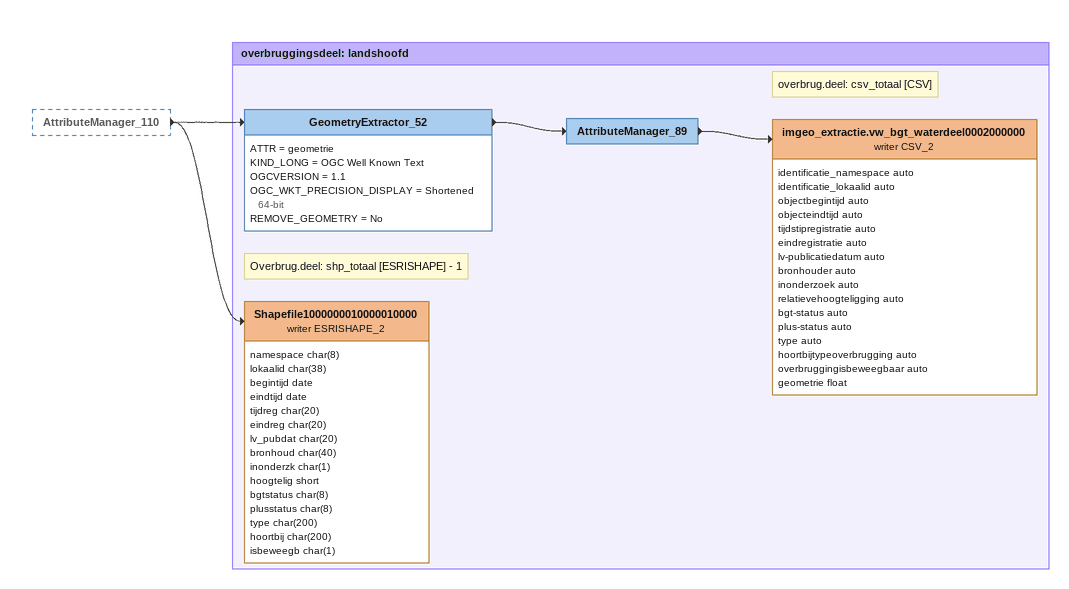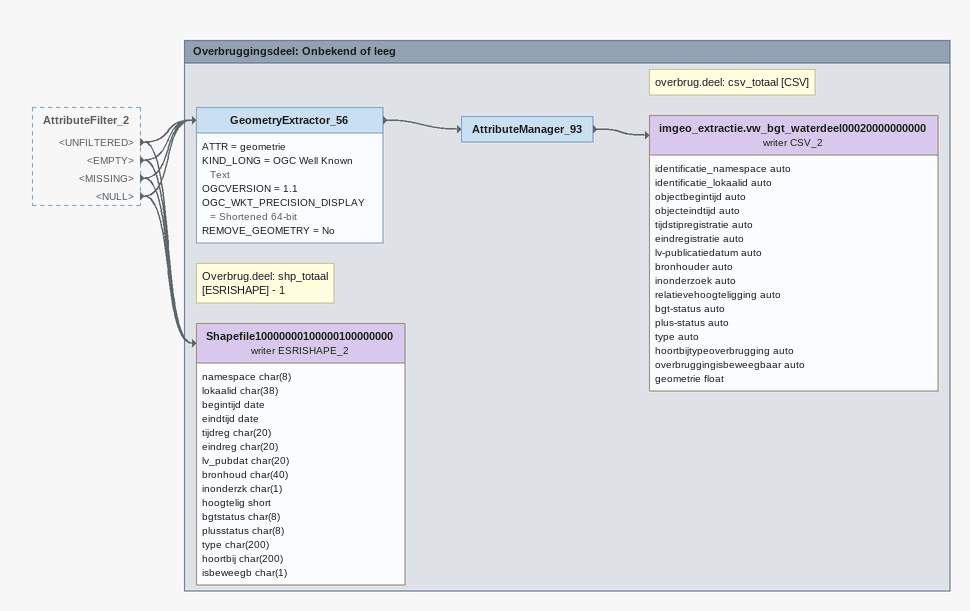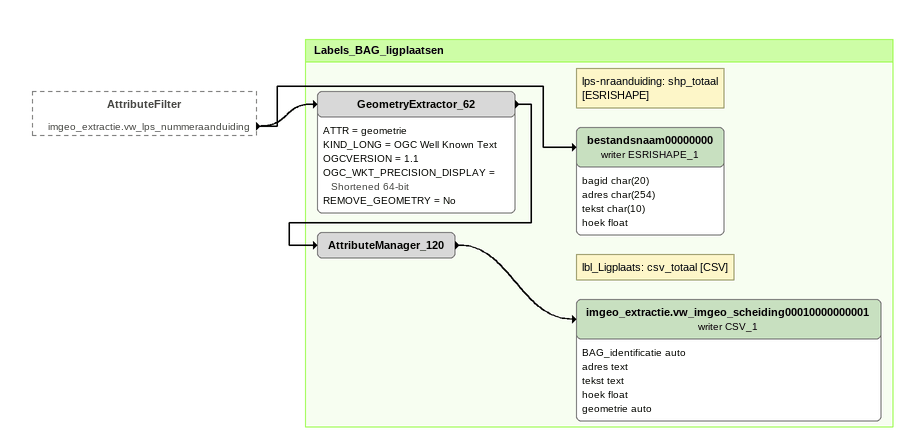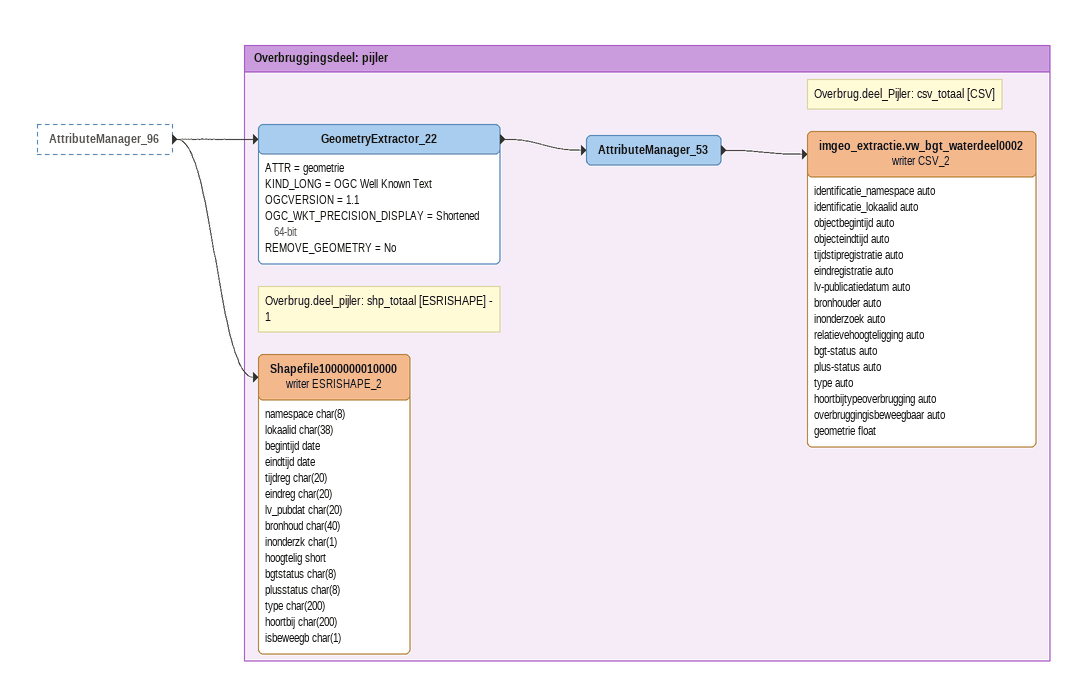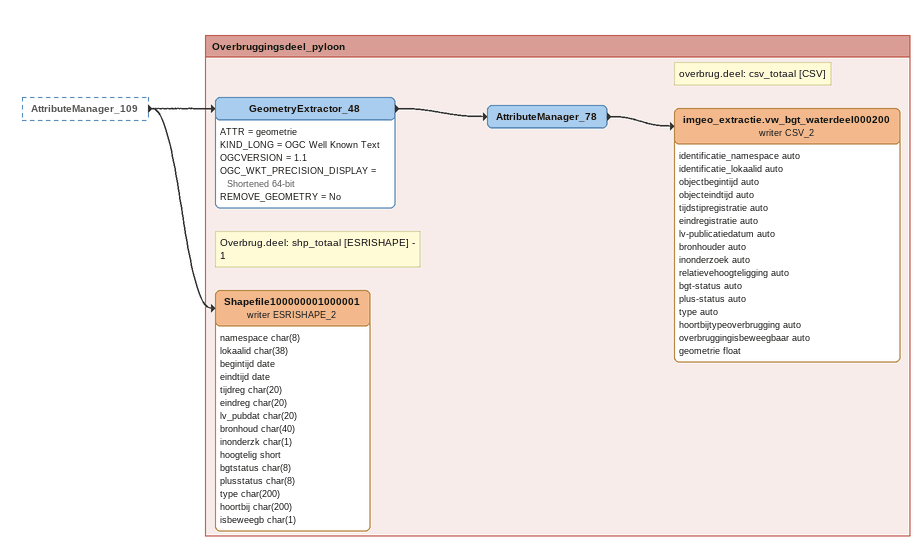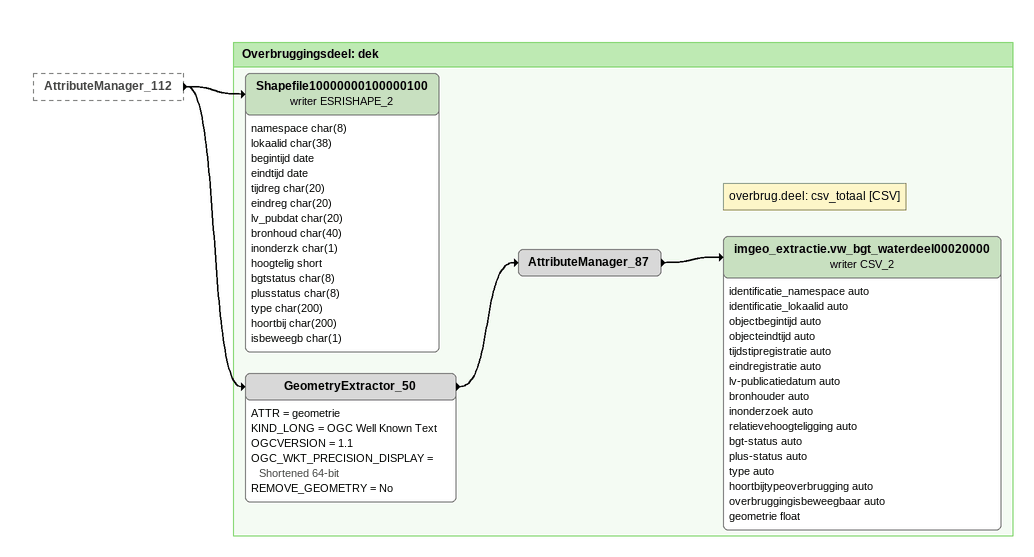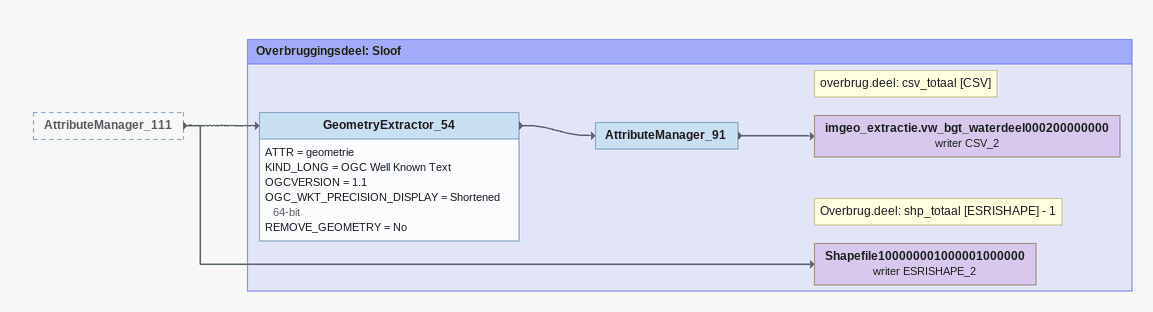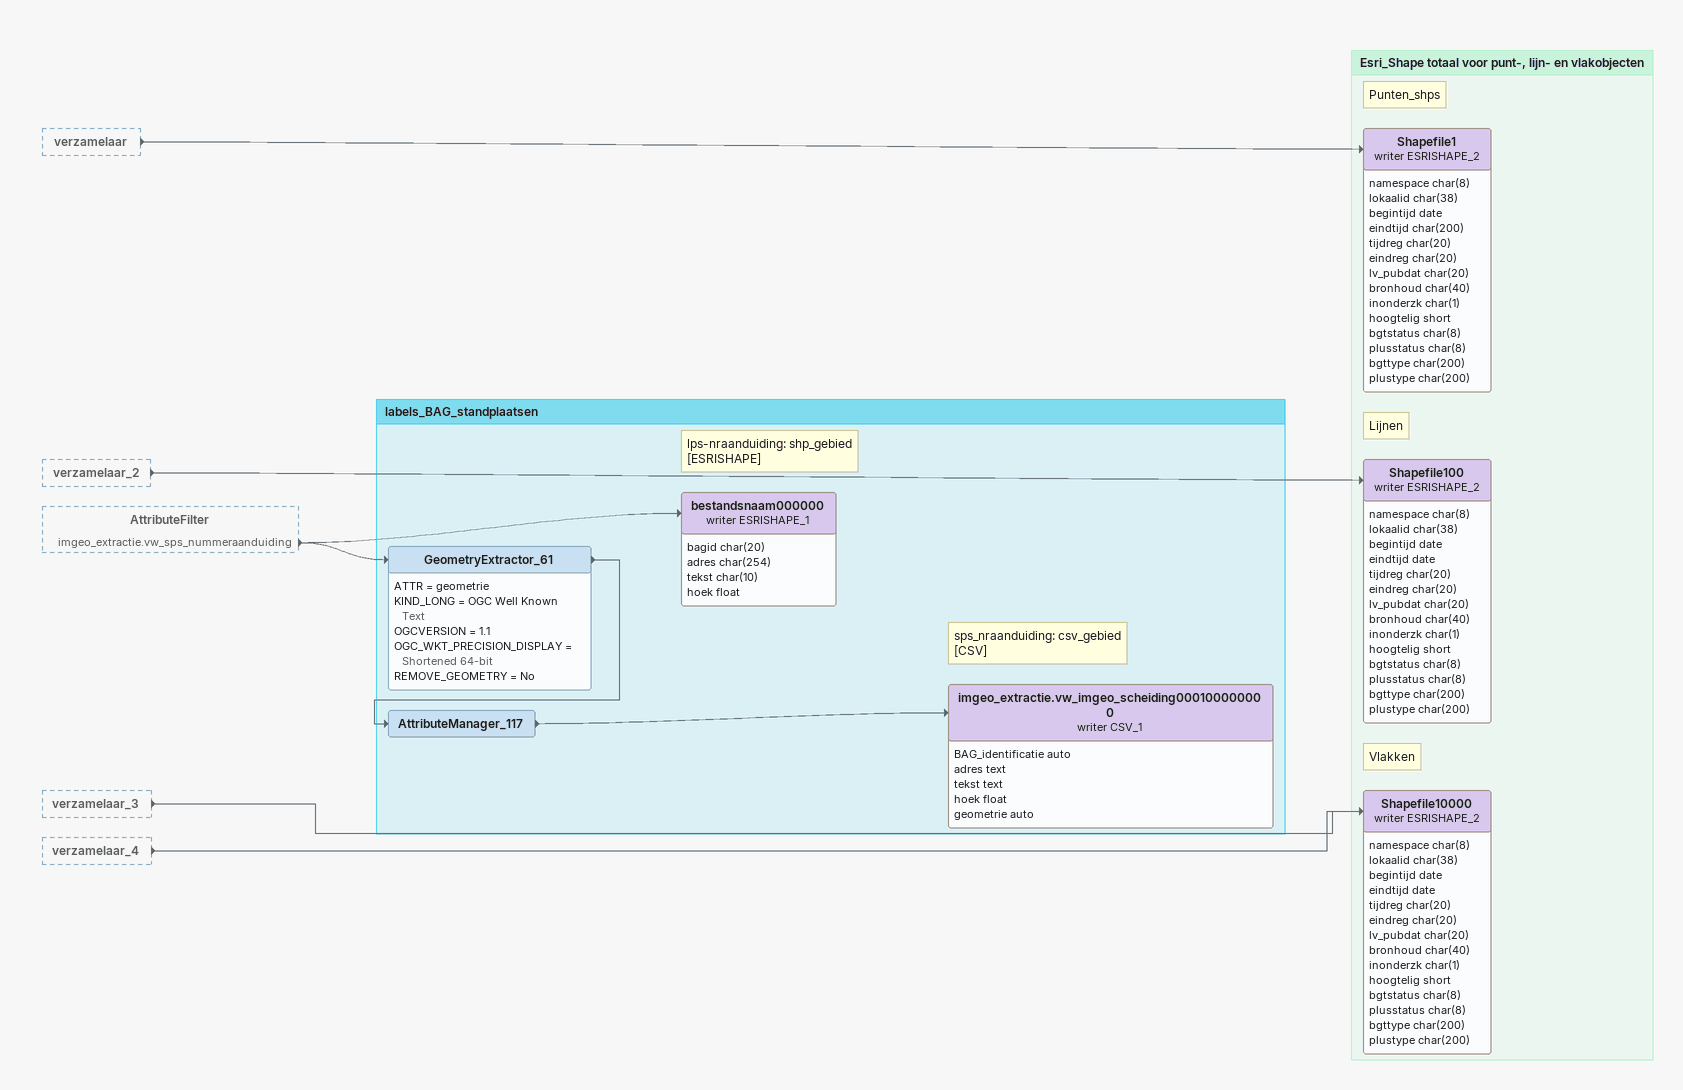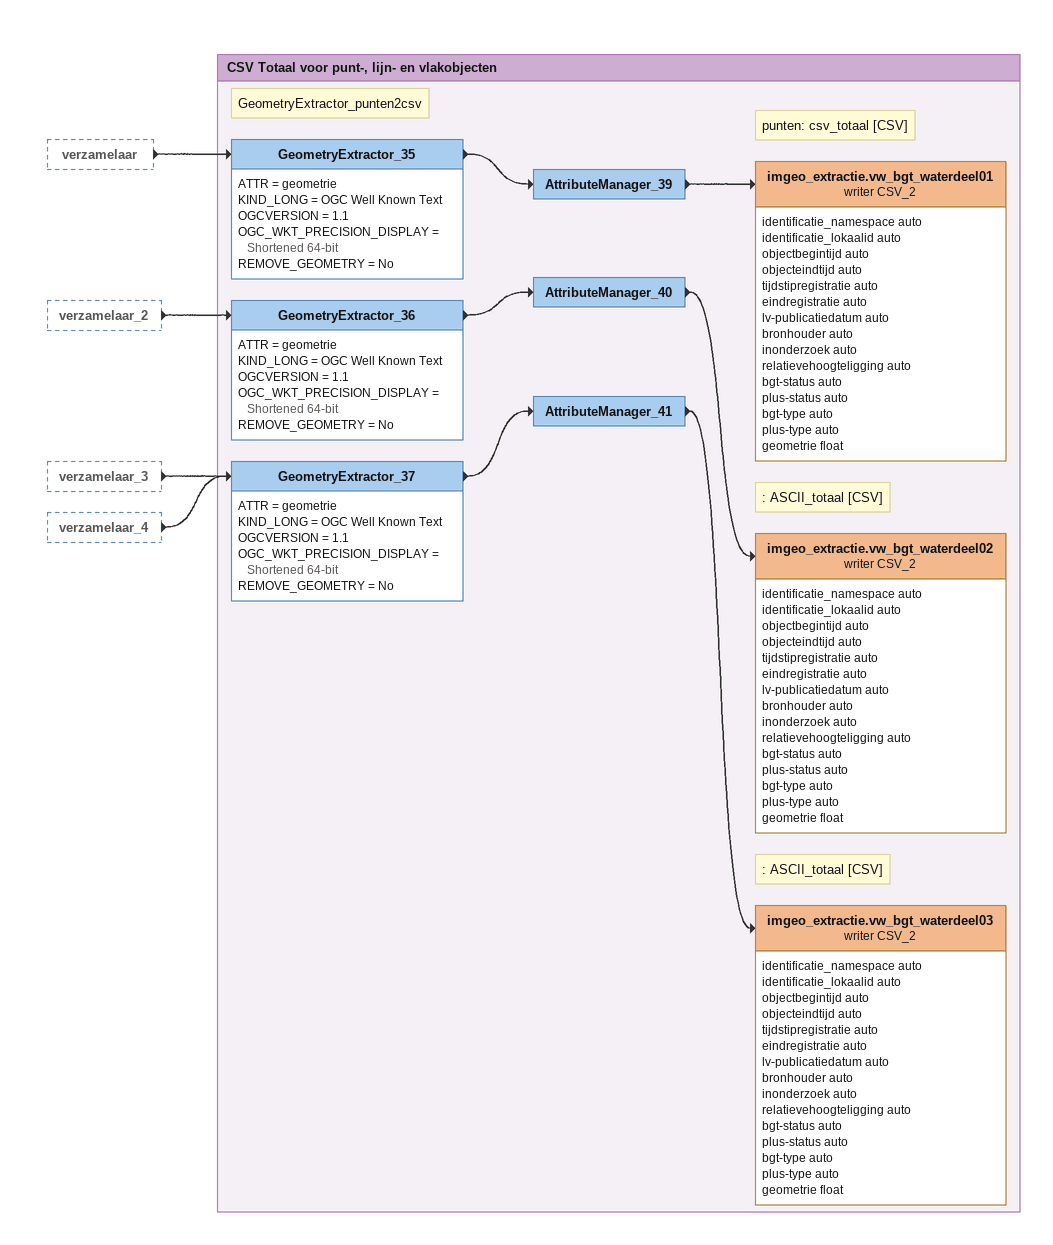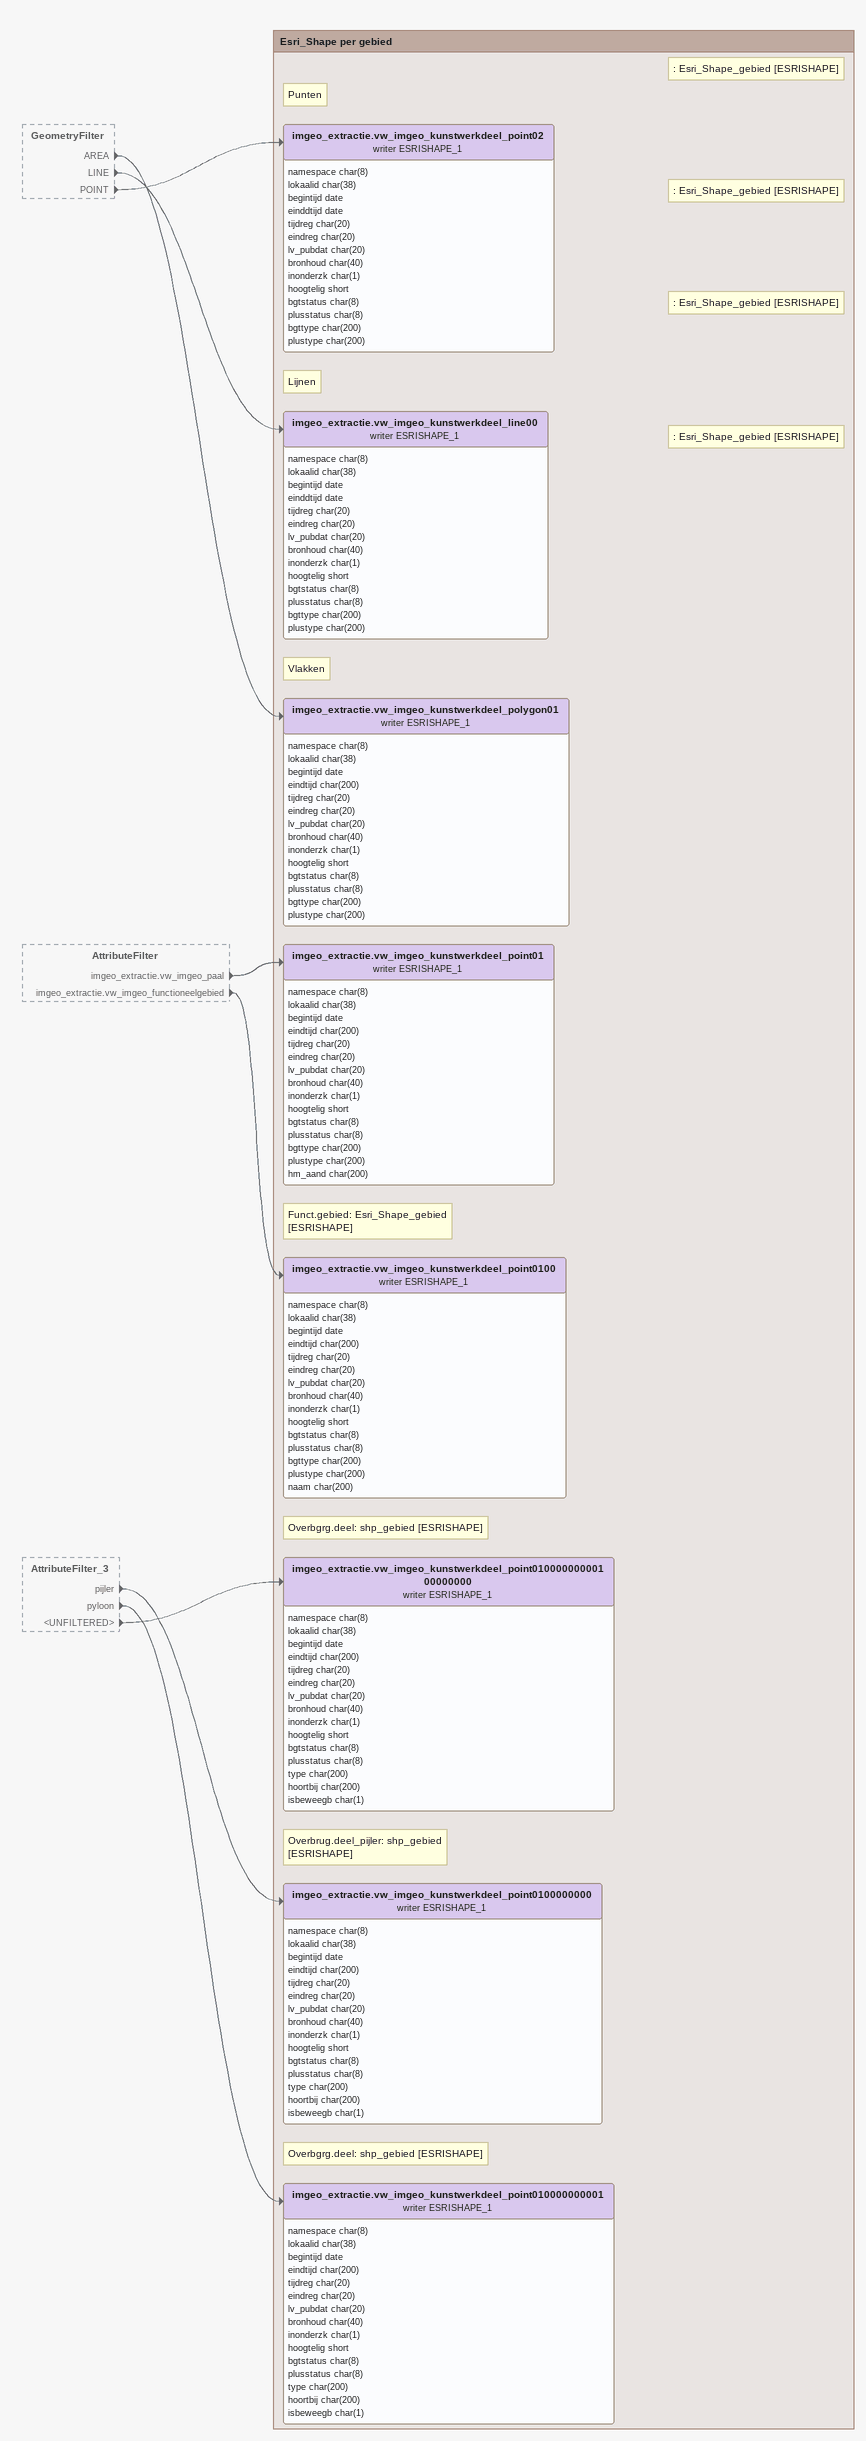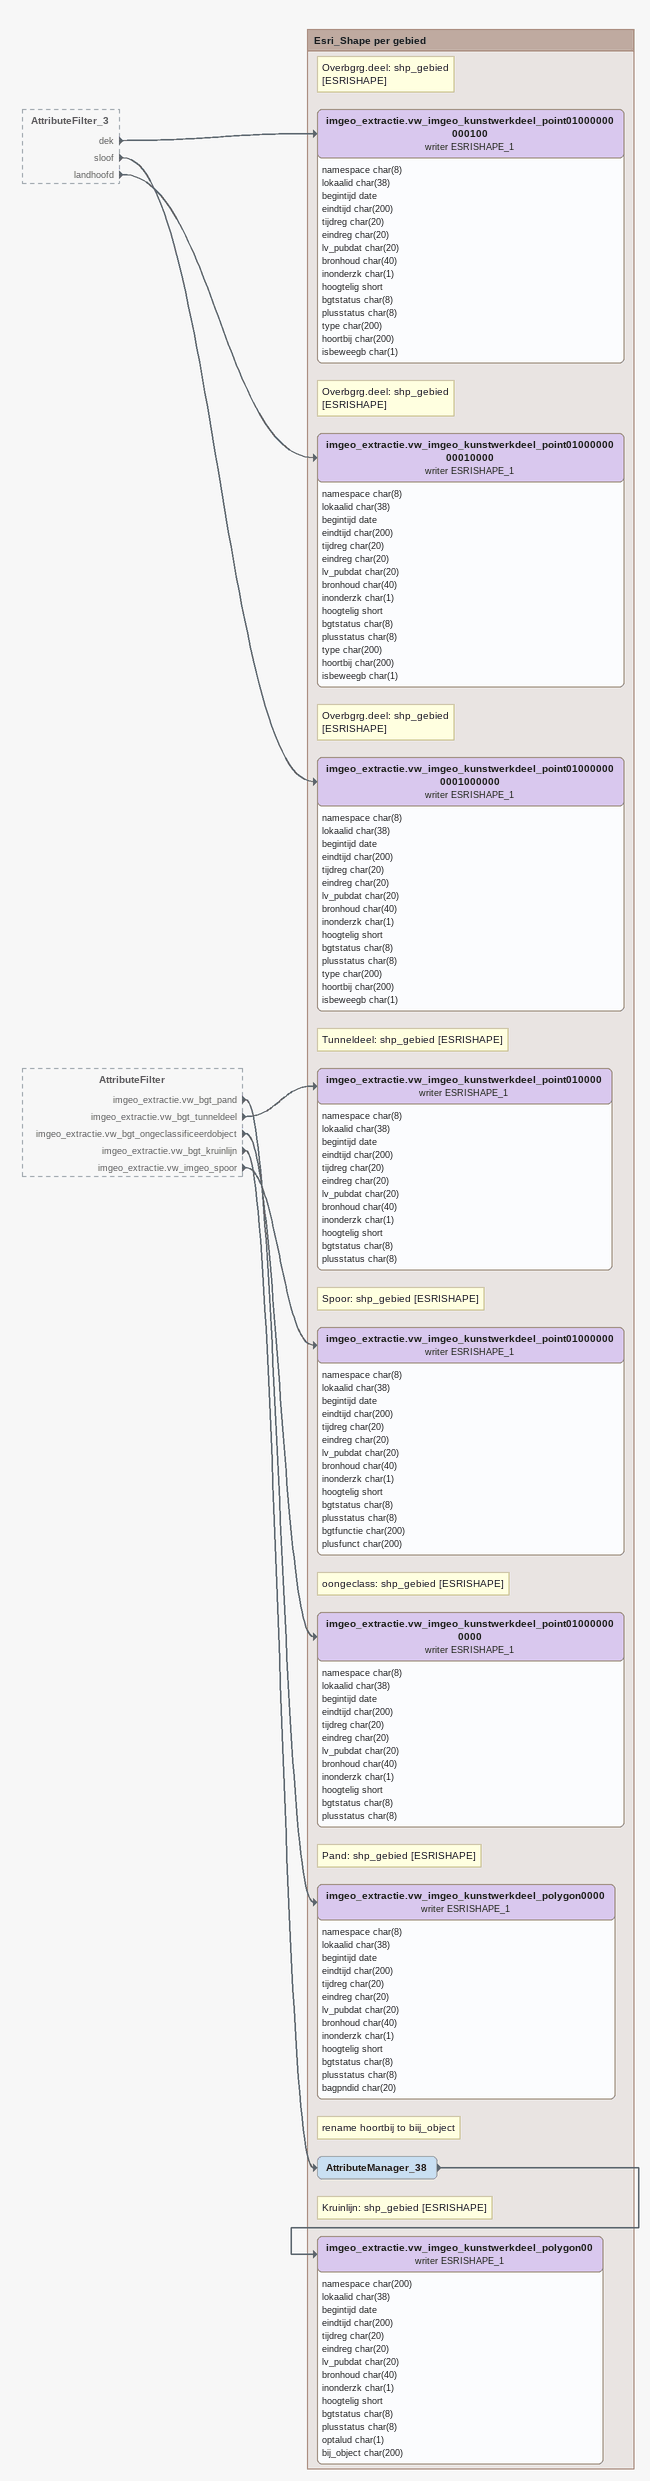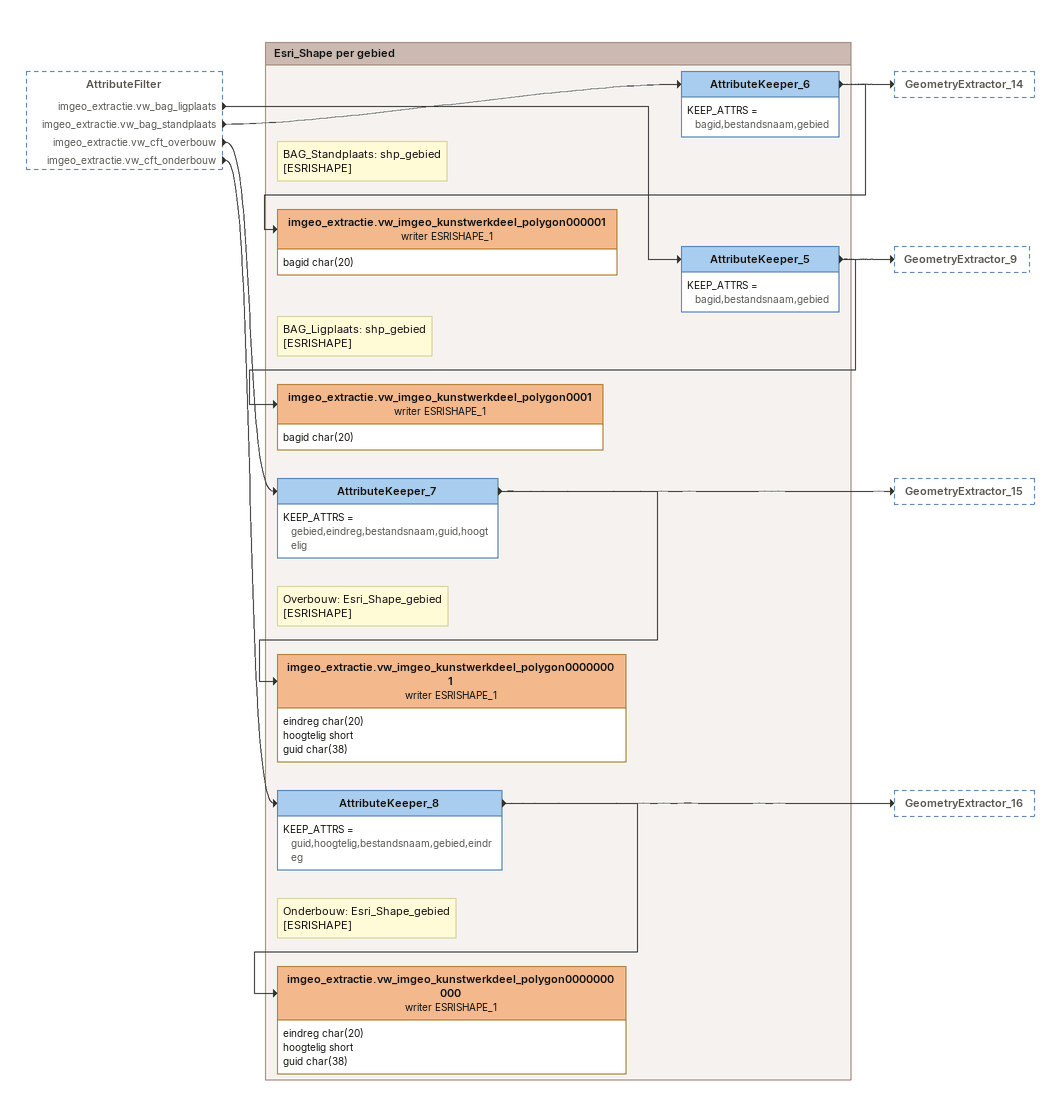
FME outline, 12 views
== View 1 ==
AttributeManager_110 [outside]
    -> GeometryExtractor_52
    -> Shapefile1000000010000010000 (writer ESRISHAPE_2)

Bookmark: overbruggingsdeel: landshoofd
GeometryExtractor_52
    ATTR = geometrie
    KIND_LONG = OGC Well Known Text
    OGCVERSION = 1.1
    OGC_WKT_PRECISION_DISPLAY = Shortened 64-bit
    REMOVE_GEOMETRY = No
    -> AttributeManager_89
AttributeManager_89
    -> imgeo_extractie.vw_bgt_waterdeel0002000000 (writer CSV_2)
Note: overbrug.deel: csv_totaal [CSV]
imgeo_extractie.vw_bgt_waterdeel0002000000 (writer CSV_2)
    attributes: identificatie_namespace auto, identificatie_lokaalid auto, objectbegintijd auto, objecteindtijd auto, tijdstipregistratie auto, eindregistratie auto, lv-publicatiedatum auto, bronhouder auto, inonderzoek auto, relatievehoogteligging auto, bgt-status auto, plus-status auto, type auto, hoortbijtypeoverbrugging auto, overbruggingisbeweegbaar auto, geometrie float
Note: Overbrug.deel: shp_totaal [ESRISHAPE] - 1
Shapefile1000000010000010000 (writer ESRISHAPE_2)
    attributes: namespace char(8), lokaalid char(38), begintijd date, eindtijd date, tijdreg char(20), eindreg char(20), lv_pubdat char(20), bronhoud char(40), inonderzk char(1), hoogtelig short, bgtstatus char(8), plusstatus char(8), type char(200), hoortbij char(200), isbeweegb char(1)

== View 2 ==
AttributeFilter_2 [outside]
    <UNFILTERED> -> GeometryExtractor_56
    <UNFILTERED> -> Shapefile10000000100000100000000 (writer ESRISHAPE_2)
    <EMPTY> -> Shapefile10000000100000100000000 (writer ESRISHAPE_2)
    <EMPTY> -> GeometryExtractor_56
    <MISSING> -> Shapefile10000000100000100000000 (writer ESRISHAPE_2)
    <MISSING> -> GeometryExtractor_56
    <NULL> -> Shapefile10000000100000100000000 (writer ESRISHAPE_2)
    <NULL> -> GeometryExtractor_56

Bookmark: Overbruggingsdeel: Onbekend of leeg
GeometryExtractor_56
    ATTR = geometrie
    KIND_LONG = OGC Well Known Text
    OGCVERSION = 1.1
    OGC_WKT_PRECISION_DISPLAY = Shortened 64-bit
    REMOVE_GEOMETRY = No
    -> AttributeManager_93
AttributeManager_93
    -> imgeo_extractie.vw_bgt_waterdeel00020000000000 (writer CSV_2)
Note: overbrug.deel: csv_totaal [CSV]
imgeo_extractie.vw_bgt_waterdeel00020000000000 (writer CSV_2)
    attributes: identificatie_namespace auto, identificatie_lokaalid auto, objectbegintijd auto, objecteindtijd auto, tijdstipregistratie auto, eindregistratie auto, lv-publicatiedatum auto, bronhouder auto, inonderzoek auto, relatievehoogteligging auto, bgt-status auto, plus-status auto, type auto, hoortbijtypeoverbrugging auto, overbruggingisbeweegbaar auto, geometrie float
Note: Overbrug.deel: shp_totaal [ESRISHAPE] - 1
Shapefile10000000100000100000000 (writer ESRISHAPE_2)
    attributes: namespace char(8), lokaalid char(38), begintijd date, eindtijd date, tijdreg char(20), eindreg char(20), lv_pubdat char(20), bronhoud char(40), inonderzk char(1), hoogtelig short, bgtstatus char(8), plusstatus char(8), type char(200), hoortbij char(200), isbeweegb char(1)

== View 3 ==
AttributeFilter [outside]
    imgeo_extractie.vw_lps_nummeraanduiding -> GeometryExtractor_62
    imgeo_extractie.vw_lps_nummeraanduiding -> bestandsnaam00000000 (writer ESRISHAPE_1)

Bookmark: Labels_BAG_ligplaatsen
GeometryExtractor_62
    ATTR = geometrie
    KIND_LONG = OGC Well Known Text
    OGCVERSION = 1.1
    OGC_WKT_PRECISION_DISPLAY = Shortened 64-bit
    REMOVE_GEOMETRY = No
    -> AttributeManager_120
AttributeManager_120
    -> imgeo_extractie.vw_imgeo_scheiding00010000000001 (writer CSV_1)
Note: lbl_Ligplaats: csv_totaal [CSV]
imgeo_extractie.vw_imgeo_scheiding00010000000001 (writer CSV_1)
    attributes: BAG_identificatie auto, adres text, tekst text, hoek float, geometrie auto
Note: lps-nraanduiding: shp_totaal [ESRISHAPE]
bestandsnaam00000000 (writer ESRISHAPE_1)
    attributes: bagid char(20), adres char(254), tekst char(10), hoek float

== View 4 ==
AttributeManager_96 [outside]
    -> GeometryExtractor_22
    -> Shapefile1000000010000 (writer ESRISHAPE_2)

Bookmark: Overbruggingsdeel: pijler
GeometryExtractor_22
    ATTR = geometrie
    KIND_LONG = OGC Well Known Text
    OGCVERSION = 1.1
    OGC_WKT_PRECISION_DISPLAY = Shortened 64-bit
    REMOVE_GEOMETRY = No
    -> AttributeManager_53
AttributeManager_53
    -> imgeo_extractie.vw_bgt_waterdeel0002 (writer CSV_2)
Note: Overbrug.deel_Pijler: csv_totaal [CSV]
imgeo_extractie.vw_bgt_waterdeel0002 (writer CSV_2)
    attributes: identificatie_namespace auto, identificatie_lokaalid auto, objectbegintijd auto, objecteindtijd auto, tijdstipregistratie auto, eindregistratie auto, lv-publicatiedatum auto, bronhouder auto, inonderzoek auto, relatievehoogteligging auto, bgt-status auto, plus-status auto, type auto, hoortbijtypeoverbrugging auto, overbruggingisbeweegbaar auto, geometrie float
Note: Overbrug.deel_pijler: shp_totaal [ESRISHAPE] - 1
Shapefile1000000010000 (writer ESRISHAPE_2)
    attributes: namespace char(8), lokaalid char(38), begintijd date, eindtijd date, tijdreg char(20), eindreg char(20), lv_pubdat char(20), bronhoud char(40), inonderzk char(1), hoogtelig short, bgtstatus char(8), plusstatus char(8), type char(200), hoortbij char(200), isbeweegb char(1)

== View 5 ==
AttributeManager_109 [outside]
    -> GeometryExtractor_48
    -> Shapefile100000001000001 (writer ESRISHAPE_2)

Bookmark: Overbruggingsdeel_pyloon
GeometryExtractor_48
    ATTR = geometrie
    KIND_LONG = OGC Well Known Text
    OGCVERSION = 1.1
    OGC_WKT_PRECISION_DISPLAY = Shortened 64-bit
    REMOVE_GEOMETRY = No
    -> AttributeManager_78
AttributeManager_78
    -> imgeo_extractie.vw_bgt_waterdeel000200 (writer CSV_2)
Note: overbrug.deel: csv_totaal [CSV]
imgeo_extractie.vw_bgt_waterdeel000200 (writer CSV_2)
    attributes: identificatie_namespace auto, identificatie_lokaalid auto, objectbegintijd auto, objecteindtijd auto, tijdstipregistratie auto, eindregistratie auto, lv-publicatiedatum auto, bronhouder auto, inonderzoek auto, relatievehoogteligging auto, bgt-status auto, plus-status auto, type auto, hoortbijtypeoverbrugging auto, overbruggingisbeweegbaar auto, geometrie float
Note: Overbrug.deel: shp_totaal [ESRISHAPE] - 1
Shapefile100000001000001 (writer ESRISHAPE_2)
    attributes: namespace char(8), lokaalid char(38), begintijd date, eindtijd date, tijdreg char(20), eindreg char(20), lv_pubdat char(20), bronhoud char(40), inonderzk char(1), hoogtelig short, bgtstatus char(8), plusstatus char(8), type char(200), hoortbij char(200), isbeweegb char(1)

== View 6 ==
AttributeManager_112 [outside]
    -> GeometryExtractor_50
    -> Shapefile10000000100000100 (writer ESRISHAPE_2)

Bookmark: Overbruggingsdeel: dek
Shapefile10000000100000100 (writer ESRISHAPE_2)
    attributes: namespace char(8), lokaalid char(38), begintijd date, eindtijd date, tijdreg char(20), eindreg char(20), lv_pubdat char(20), bronhoud char(40), inonderzk char(1), hoogtelig short, bgtstatus char(8), plusstatus char(8), type char(200), hoortbij char(200), isbeweegb char(1)
GeometryExtractor_50
    ATTR = geometrie
    KIND_LONG = OGC Well Known Text
    OGCVERSION = 1.1
    OGC_WKT_PRECISION_DISPLAY = Shortened 64-bit
    REMOVE_GEOMETRY = No
    -> AttributeManager_87
AttributeManager_87
    -> imgeo_extractie.vw_bgt_waterdeel00020000 (writer CSV_2)
Note: overbrug.deel: csv_totaal [CSV]
imgeo_extractie.vw_bgt_waterdeel00020000 (writer CSV_2)
    attributes: identificatie_namespace auto, identificatie_lokaalid auto, objectbegintijd auto, objecteindtijd auto, tijdstipregistratie auto, eindregistratie auto, lv-publicatiedatum auto, bronhouder auto, inonderzoek auto, relatievehoogteligging auto, bgt-status auto, plus-status auto, type auto, hoortbijtypeoverbrugging auto, overbruggingisbeweegbaar auto, geometrie float

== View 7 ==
AttributeManager_111 [outside]
    -> GeometryExtractor_54
    -> Shapefile100000001000001000000 (writer ESRISHAPE_2)

Bookmark: Overbruggingsdeel: Sloof
GeometryExtractor_54
    ATTR = geometrie
    KIND_LONG = OGC Well Known Text
    OGCVERSION = 1.1
    OGC_WKT_PRECISION_DISPLAY = Shortened 64-bit
    REMOVE_GEOMETRY = No
    -> AttributeManager_91
AttributeManager_91
    -> imgeo_extractie.vw_bgt_waterdeel000200000000 (writer CSV_2)
Note: overbrug.deel: csv_totaal [CSV]
imgeo_extractie.vw_bgt_waterdeel000200000000 (writer CSV_2)
Note: Overbrug.deel: shp_totaal [ESRISHAPE] - 1
Shapefile100000001000001000000 (writer ESRISHAPE_2)

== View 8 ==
verzamelaar [outside]
    -> Shapefile1 (writer ESRISHAPE_2)
verzamelaar_2 [outside]
    -> Shapefile100 (writer ESRISHAPE_2)
AttributeFilter [outside]
    imgeo_extractie.vw_sps_nummeraanduiding -> bestandsnaam000000 (writer ESRISHAPE_1)
    imgeo_extractie.vw_sps_nummeraanduiding -> GeometryExtractor_61
verzamelaar_3 [outside]
    -> Shapefile10000 (writer ESRISHAPE_2)
verzamelaar_4 [outside]
    -> Shapefile10000 (writer ESRISHAPE_2)

Bookmark: Esri_Shape totaal voor punt-, lijn- en vlakobjecten
Note: Punten_shps
Shapefile1 (writer ESRISHAPE_2)
    attributes: namespace char(8), lokaalid char(38), begintijd date, eindtijd char(200), tijdreg char(20), eindreg char(20), lv_pubdat char(20), bronhoud char(40), inonderzk char(1), hoogtelig short, bgtstatus char(8), plusstatus char(8), bgttype char(200), plustype char(200)
Note: Lijnen
Shapefile100 (writer ESRISHAPE_2)
    attributes: namespace char(8), lokaalid char(38), begintijd date, eindtijd date, tijdreg char(20), eindreg char(20), lv_pubdat char(20), bronhoud char(40), inonderzk char(1), hoogtelig short, bgtstatus char(8), plusstatus char(8), bgttype char(200), plustype char(200)
Note: Vlakken
Shapefile10000 (writer ESRISHAPE_2)
    attributes: namespace char(8), lokaalid char(38), begintijd date, eindtijd date, tijdreg char(20), eindreg char(20), lv_pubdat char(20), bronhoud char(40), inonderzk char(1), hoogtelig short, bgtstatus char(8), plusstatus char(8), bgttype char(200), plustype char(200)

Bookmark: labels_BAG_standplaatsen
Note: lps-nraanduiding: shp_gebied [ESRISHAPE]
bestandsnaam000000 (writer ESRISHAPE_1)
    attributes: bagid char(20), adres char(254), tekst char(10), hoek float
GeometryExtractor_61
    ATTR = geometrie
    KIND_LONG = OGC Well Known Text
    OGCVERSION = 1.1
    OGC_WKT_PRECISION_DISPLAY = Shortened 64-bit
    REMOVE_GEOMETRY = No
    -> AttributeManager_117
AttributeManager_117
    -> imgeo_extractie.vw_imgeo_scheiding000100000000 (writer CSV_1)
Note: sps_nraanduiding: csv_gebied [CSV]
imgeo_extractie.vw_imgeo_scheiding000100000000 (writer CSV_1)
    attributes: BAG_identificatie auto, adres text, tekst text, hoek float, geometrie auto

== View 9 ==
verzamelaar [outside]
    -> GeometryExtractor_35
verzamelaar_2 [outside]
    -> GeometryExtractor_36
verzamelaar_3 [outside]
    -> GeometryExtractor_37
verzamelaar_4 [outside]
    -> GeometryExtractor_37

Bookmark: CSV Totaal voor punt-, lijn- en vlakobjecten
Note: GeometryExtractor_punten2csv
GeometryExtractor_35
    ATTR = geometrie
    KIND_LONG = OGC Well Known Text
    OGCVERSION = 1.1
    OGC_WKT_PRECISION_DISPLAY = Shortened 64-bit
    REMOVE_GEOMETRY = No
    -> AttributeManager_39
AttributeManager_39
    -> imgeo_extractie.vw_bgt_waterdeel01 (writer CSV_2)
Note: punten: csv_totaal [CSV]
imgeo_extractie.vw_bgt_waterdeel01 (writer CSV_2)
    attributes: identificatie_namespace auto, identificatie_lokaalid auto, objectbegintijd auto, objecteindtijd auto, tijdstipregistratie auto, eindregistratie auto, lv-publicatiedatum auto, bronhouder auto, inonderzoek auto, relatievehoogteligging auto, bgt-status auto, plus-status auto, bgt-type auto, plus-type auto, geometrie float
GeometryExtractor_36
    ATTR = geometrie
    KIND_LONG = OGC Well Known Text
    OGCVERSION = 1.1
    OGC_WKT_PRECISION_DISPLAY = Shortened 64-bit
    REMOVE_GEOMETRY = No
    -> AttributeManager_40
AttributeManager_40
    -> imgeo_extractie.vw_bgt_waterdeel02 (writer CSV_2)
Note: : ASCII_totaal [CSV]
imgeo_extractie.vw_bgt_waterdeel02 (writer CSV_2)
    attributes: identificatie_namespace auto, identificatie_lokaalid auto, objectbegintijd auto, objecteindtijd auto, tijdstipregistratie auto, eindregistratie auto, lv-publicatiedatum auto, bronhouder auto, inonderzoek auto, relatievehoogteligging auto, bgt-status auto, plus-status auto, bgt-type auto, plus-type auto, geometrie float
GeometryExtractor_37
    ATTR = geometrie
    KIND_LONG = OGC Well Known Text
    OGCVERSION = 1.1
    OGC_WKT_PRECISION_DISPLAY = Shortened 64-bit
    REMOVE_GEOMETRY = No
    -> AttributeManager_41
AttributeManager_41
    -> imgeo_extractie.vw_bgt_waterdeel03 (writer CSV_2)
Note: : ASCII_totaal [CSV]
imgeo_extractie.vw_bgt_waterdeel03 (writer CSV_2)
    attributes: identificatie_namespace auto, identificatie_lokaalid auto, objectbegintijd auto, objecteindtijd auto, tijdstipregistratie auto, eindregistratie auto, lv-publicatiedatum auto, bronhouder auto, inonderzoek auto, relatievehoogteligging auto, bgt-status auto, plus-status auto, bgt-type auto, plus-type auto, geometrie float

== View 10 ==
GeometryFilter [outside]
    AREA -> imgeo_extractie.vw_imgeo_kunstwerkdeel_polygon01 (writer ESRISHAPE_1)
    LINE -> imgeo_extractie.vw_imgeo_kunstwerkdeel_line00 (writer ESRISHAPE_1)
    POINT -> imgeo_extractie.vw_imgeo_kunstwerkdeel_point02 (writer ESRISHAPE_1)
AttributeFilter [outside]
    imgeo_extractie.vw_imgeo_paal -> imgeo_extractie.vw_imgeo_kunstwerkdeel_point01 (writer ESRISHAPE_1)
    imgeo_extractie.vw_imgeo_functioneelgebied -> imgeo_extractie.vw_imgeo_kunstwerkdeel_point0100 (writer ESRISHAPE_1)
AttributeFilter_3 [outside]
    pijler -> imgeo_extractie.vw_imgeo_kunstwerkdeel_point0100000000 (writer ESRISHAPE_1)
    pyloon -> imgeo_extractie.vw_imgeo_kunstwerkdeel_point010000000001 (writer ESRISHAPE_1)
    <UNFILTERED> -> imgeo_extractie.vw_imgeo_kunstwerkdeel_point01000000000100000000 (writer ESRISHAPE_1)

Bookmark: Esri_Shape per gebied
Note: : Esri_Shape_gebied [ESRISHAPE]
imgeo_extractie.vw_imgeo_kunstwerkdeel_point01 (writer ESRISHAPE_1)
    attributes: namespace char(8), lokaalid char(38), begintijd date, eindtijd char(200), tijdreg char(20), eindreg char(20), lv_pubdat char(20), bronhoud char(40), inonderzk char(1), hoogtelig short, bgtstatus char(8), plusstatus char(8), bgttype char(200), plustype char(200), hm_aand char(200)
Note: Funct.gebied: Esri_Shape_gebied [ESRISHAPE]
imgeo_extractie.vw_imgeo_kunstwerkdeel_point0100 (writer ESRISHAPE_1)
    attributes: namespace char(8), lokaalid char(38), begintijd date, eindtijd char(200), tijdreg char(20), eindreg char(20), lv_pubdat char(20), bronhoud char(40), inonderzk char(1), hoogtelig short, bgtstatus char(8), plusstatus char(8), bgttype char(200), plustype char(200), naam char(200)
Note: Punten
Note: : Esri_Shape_gebied [ESRISHAPE]
imgeo_extractie.vw_imgeo_kunstwerkdeel_point02 (writer ESRISHAPE_1)
    attributes: namespace char(8), lokaalid char(38), begintijd date, einddtijd date, tijdreg char(20), eindreg char(20), lv_pubdat char(20), bronhoud char(40), inonderzk char(1), hoogtelig short, bgtstatus char(8), plusstatus char(8), bgttype char(200), plustype char(200)
Note: Lijnen
Note: : Esri_Shape_gebied [ESRISHAPE]
imgeo_extractie.vw_imgeo_kunstwerkdeel_line00 (writer ESRISHAPE_1)
    attributes: namespace char(8), lokaalid char(38), begintijd date, einddtijd date, tijdreg char(20), eindreg char(20), lv_pubdat char(20), bronhoud char(40), inonderzk char(1), hoogtelig short, bgtstatus char(8), plusstatus char(8), bgttype char(200), plustype char(200)
Note: Vlakken
Note: : Esri_Shape_gebied [ESRISHAPE]
imgeo_extractie.vw_imgeo_kunstwerkdeel_polygon01 (writer ESRISHAPE_1)
    attributes: namespace char(8), lokaalid char(38), begintijd date, eindtijd char(200), tijdreg char(20), eindreg char(20), lv_pubdat char(20), bronhoud char(40), inonderzk char(1), hoogtelig short, bgtstatus char(8), plusstatus char(8), bgttype char(200), plustype char(200)
Note: Overbgrg.deel: shp_gebied [ESRISHAPE]
imgeo_extractie.vw_imgeo_kunstwerkdeel_point01000000000100000000 (writer ESRISHAPE_1)
    attributes: namespace char(8), lokaalid char(38), begintijd date, eindtijd char(200), tijdreg char(20), eindreg char(20), lv_pubdat char(20), bronhoud char(40), inonderzk char(1), hoogtelig short, bgtstatus char(8), plusstatus char(8), type char(200), hoortbij char(200), isbeweegb char(1)
Note: Overbrug.deel_pijler: shp_gebied [ESRISHAPE]
imgeo_extractie.vw_imgeo_kunstwerkdeel_point0100000000 (writer ESRISHAPE_1)
    attributes: namespace char(8), lokaalid char(38), begintijd date, eindtijd char(200), tijdreg char(20), eindreg char(20), lv_pubdat char(20), bronhoud char(40), inonderzk char(1), hoogtelig short, bgtstatus char(8), plusstatus char(8), type char(200), hoortbij char(200), isbeweegb char(1)
Note: Overbgrg.deel: shp_gebied [ESRISHAPE]
imgeo_extractie.vw_imgeo_kunstwerkdeel_point010000000001 (writer ESRISHAPE_1)
    attributes: namespace char(8), lokaalid char(38), begintijd date, eindtijd char(200), tijdreg char(20), eindreg char(20), lv_pubdat char(20), bronhoud char(40), inonderzk char(1), hoogtelig short, bgtstatus char(8), plusstatus char(8), type char(200), hoortbij char(200), isbeweegb char(1)

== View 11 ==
AttributeFilter_3 [outside]
    dek -> imgeo_extractie.vw_imgeo_kunstwerkdeel_point01000000000100 (writer ESRISHAPE_1)
    sloof -> imgeo_extractie.vw_imgeo_kunstwerkdeel_point010000000001000000 (writer ESRISHAPE_1)
    landhoofd -> imgeo_extractie.vw_imgeo_kunstwerkdeel_point0100000000010000 (writer ESRISHAPE_1)
AttributeFilter [outside]
    imgeo_extractie.vw_bgt_pand -> imgeo_extractie.vw_imgeo_kunstwerkdeel_polygon0000 (writer ESRISHAPE_1)
    imgeo_extractie.vw_bgt_tunneldeel -> imgeo_extractie.vw_imgeo_kunstwerkdeel_point010000 (writer ESRISHAPE_1)
    imgeo_extractie.vw_bgt_ongeclassificeerdobject -> imgeo_extractie.vw_imgeo_kunstwerkdeel_point010000000000 (writer ESRISHAPE_1)
    imgeo_extractie.vw_bgt_kruinlijn -> AttributeManager_38
    imgeo_extractie.vw_imgeo_spoor -> imgeo_extractie.vw_imgeo_kunstwerkdeel_point01000000 (writer ESRISHAPE_1)

Bookmark: Esri_Shape per gebied
Note: Overbgrg.deel: shp_gebied [ESRISHAPE]
imgeo_extractie.vw_imgeo_kunstwerkdeel_point01000000000100 (writer ESRISHAPE_1)
    attributes: namespace char(8), lokaalid char(38), begintijd date, eindtijd char(200), tijdreg char(20), eindreg char(20), lv_pubdat char(20), bronhoud char(40), inonderzk char(1), hoogtelig short, bgtstatus char(8), plusstatus char(8), type char(200), hoortbij char(200), isbeweegb char(1)
Note: Overbgrg.deel: shp_gebied [ESRISHAPE]
imgeo_extractie.vw_imgeo_kunstwerkdeel_point0100000000010000 (writer ESRISHAPE_1)
    attributes: namespace char(8), lokaalid char(38), begintijd date, eindtijd char(200), tijdreg char(20), eindreg char(20), lv_pubdat char(20), bronhoud char(40), inonderzk char(1), hoogtelig short, bgtstatus char(8), plusstatus char(8), type char(200), hoortbij char(200), isbeweegb char(1)
Note: Overbgrg.deel: shp_gebied [ESRISHAPE]
imgeo_extractie.vw_imgeo_kunstwerkdeel_point010000000001000000 (writer ESRISHAPE_1)
    attributes: namespace char(8), lokaalid char(38), begintijd date, eindtijd char(200), tijdreg char(20), eindreg char(20), lv_pubdat char(20), bronhoud char(40), inonderzk char(1), hoogtelig short, bgtstatus char(8), plusstatus char(8), type char(200), hoortbij char(200), isbeweegb char(1)
Note: Tunneldeel: shp_gebied [ESRISHAPE]
imgeo_extractie.vw_imgeo_kunstwerkdeel_point010000 (writer ESRISHAPE_1)
    attributes: namespace char(8), lokaalid char(38), begintijd date, eindtijd char(200), tijdreg char(20), eindreg char(20), lv_pubdat char(20), bronhoud char(40), inonderzk char(1), hoogtelig short, bgtstatus char(8), plusstatus char(8)
Note: Spoor: shp_gebied [ESRISHAPE]
imgeo_extractie.vw_imgeo_kunstwerkdeel_point01000000 (writer ESRISHAPE_1)
    attributes: namespace char(8), lokaalid char(38), begintijd date, eindtijd char(200), tijdreg char(20), eindreg char(20), lv_pubdat char(20), bronhoud char(40), inonderzk char(1), hoogtelig short, bgtstatus char(8), plusstatus char(8), bgtfunctie char(200), plusfunct char(200)
Note: oongeclass: shp_gebied [ESRISHAPE]
imgeo_extractie.vw_imgeo_kunstwerkdeel_point010000000000 (writer ESRISHAPE_1)
    attributes: namespace char(8), lokaalid char(38), begintijd date, eindtijd char(200), tijdreg char(20), eindreg char(20), lv_pubdat char(20), bronhoud char(40), inonderzk char(1), hoogtelig short, bgtstatus char(8), plusstatus char(8)
Note: Pand: shp_gebied [ESRISHAPE]
imgeo_extractie.vw_imgeo_kunstwerkdeel_polygon0000 (writer ESRISHAPE_1)
    attributes: namespace char(8), lokaalid char(38), begintijd date, eindtijd char(200), tijdreg char(20), eindreg char(20), lv_pubdat char(20), bronhoud char(40), inonderzk char(1), hoogtelig short, bgtstatus char(8), plusstatus char(8), bagpndid char(20)
Note: rename hoortbij to biij_object
AttributeManager_38
    -> imgeo_extractie.vw_imgeo_kunstwerkdeel_polygon00 (writer ESRISHAPE_1)
Note: Kruinlijn: shp_gebied [ESRISHAPE]
imgeo_extractie.vw_imgeo_kunstwerkdeel_polygon00 (writer ESRISHAPE_1)
    attributes: namespace char(200), lokaalid char(38), begintijd date, eindtijd char(200), tijdreg char(20), eindreg char(20), lv_pubdat char(20), bronhoud char(40), inonderzk char(1), hoogtelig short, bgtstatus char(8), plusstatus char(8), optalud char(1), bij_object char(200)

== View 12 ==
AttributeFilter [outside]
    imgeo_extractie.vw_bag_ligplaats -> AttributeKeeper_5
    imgeo_extractie.vw_bag_standplaats -> AttributeKeeper_6
    imgeo_extractie.vw_cft_overbouw -> AttributeKeeper_7
    imgeo_extractie.vw_cft_onderbouw -> AttributeKeeper_8

Bookmark: Esri_Shape per gebied
AttributeKeeper_6
    KEEP_ATTRS = bagid,bestandsnaam,gebied
    -> imgeo_extractie.vw_imgeo_kunstwerkdeel_polygon000001 (writer ESRISHAPE_1)
    -> GeometryExtractor_14
Note: BAG_Standplaats: shp_gebied [ESRISHAPE]
imgeo_extractie.vw_imgeo_kunstwerkdeel_polygon000001 (writer ESRISHAPE_1)
    attributes: bagid char(20)
AttributeKeeper_5
    KEEP_ATTRS = bagid,bestandsnaam,gebied
    -> imgeo_extractie.vw_imgeo_kunstwerkdeel_polygon0001 (writer ESRISHAPE_1)
    -> GeometryExtractor_9
Note: BAG_Ligplaats: shp_gebied [ESRISHAPE]
imgeo_extractie.vw_imgeo_kunstwerkdeel_polygon0001 (writer ESRISHAPE_1)
    attributes: bagid char(20)
AttributeKeeper_7
    KEEP_ATTRS = gebied,eindreg,bestandsnaam,guid,hoogtelig
    -> imgeo_extractie.vw_imgeo_kunstwerkdeel_polygon00000001 (writer ESRISHAPE_1)
    -> GeometryExtractor_15
Note: Overbouw: Esri_Shape_gebied [ESRISHAPE]
imgeo_extractie.vw_imgeo_kunstwerkdeel_polygon00000001 (writer ESRISHAPE_1)
    attributes: eindreg char(20), hoogtelig short, guid char(38)
AttributeKeeper_8
    KEEP_ATTRS = guid,hoogtelig,bestandsnaam,gebied,eindreg
    -> imgeo_extractie.vw_imgeo_kunstwerkdeel_polygon0000000000 (writer ESRISHAPE_1)
    -> GeometryExtractor_16
Note: Onderbouw: Esri_Shape_gebied [ESRISHAPE]
imgeo_extractie.vw_imgeo_kunstwerkdeel_polygon0000000000 (writer ESRISHAPE_1)
    attributes: eindreg char(20), hoogtelig short, guid char(38)
